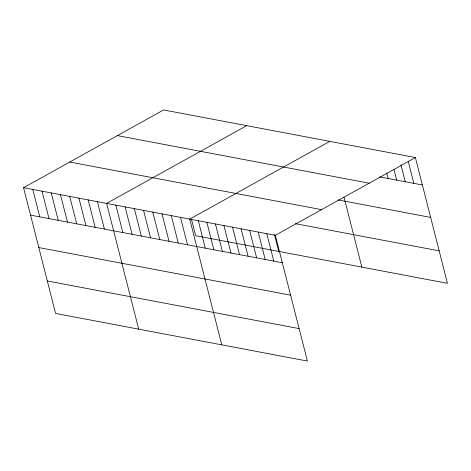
<?xml version="1.0" encoding="UTF-8"?>
<svg xmlns="http://www.w3.org/2000/svg" width="471" height="471" viewBox="0 0 471 471"><rect width="100%" height="100%" fill="white"/><g stroke="black" fill="none" stroke-linecap="round" stroke-linejoin="round"><path stroke-width="0.71" d="M23.55 187.694L275.335 235.294L307.392 361.045L55.602 313.445L23.55 187.694L163.608 109.955L415.398 157.555L447.45 283.306L195.665 235.706L191.526 219.48M246.698 125.663L106.64 203.401L138.692 329.152M329.788 141.371L189.731 219.109L221.782 344.86M275.335 235.294L415.398 157.555M379.585 176.89L422.387 184.979M117.391 135.607L369.176 183.213M337.948 199.898L430.659 217.425M69.767 162.042L321.558 209.642M295.341 223.666L439.178 250.86M30.538 215.117L282.329 262.718M38.81 247.563L290.601 295.17M47.33 280.993L299.12 328.599M408.269 161.565L413.826 183.36M400.962 164.868L405.266 181.741M394.015 169.578L396.706 180.128M386.709 172.881L388.145 178.509M344.018 197.19L361.84 267.122M274.446 234.511L278.75 251.414M266.774 233.681L273.769 261.099M258.214 232.062L265.208 259.486M249.654 230.443L256.648 257.867M241.093 228.824L248.087 256.248M232.533 227.205L239.521 254.628M223.972 225.585L230.961 253.009M215.412 223.966L222.4 251.39M206.851 222.347L213.84 249.771M198.291 220.728L205.279 248.152M180.499 217.367L187.487 244.79M171.267 215.618L178.256 243.042M162.036 213.875L169.024 241.299M152.798 212.133L159.793 239.551M143.567 210.384L150.561 237.808M134.335 208.641L141.329 236.065M125.103 206.893L132.092 234.317M115.872 205.15L122.86 232.574M97.409 201.659L104.397 229.083M88.177 199.91L95.166 227.334M78.945 198.167L85.934 225.591M69.714 196.419L76.702 223.843M60.476 194.676L67.471 222.1M51.245 192.927L58.239 220.351M42.013 191.185L49.002 218.609M32.782 189.442L39.77 216.86"/></g></svg>
